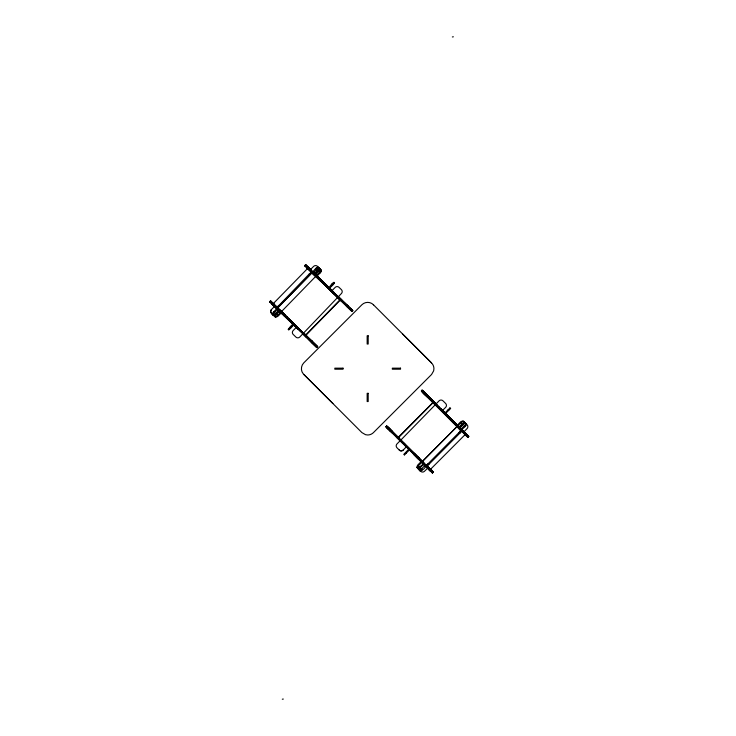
<?xml version="1.0" encoding="UTF-8"?>
<svg xmlns="http://www.w3.org/2000/svg" width="736" height="736" viewBox="0 0 736 736"><rect width="100%" height="100%" fill="white"/><g stroke="black" fill="none" stroke-linecap="round" stroke-linejoin="round"><path stroke-width="1.1" d="M289.469 319.488L277.233 307.234L309.258 273.958L311.724 272.513M279.478 309.939L277.812 308.329L278.944 306.59L311.806 273.12L323.84 284.151L324.548 283.406L314.787 274.077M318.32 267.895C317.437 265.319 312.864 271.74 312.809 272.136M314.079 273.295L314.465 273.654L318.808 268.971L319.12 268.171L317.934 267.048M320.399 269.781C319.35 267.113 315.753 273.626 314.649 273.764L315.358 274.464M304.897 265.586L311.218 271.75L305.017 265.963L305.541 264.62L316.535 275.531C316.738 273.93 322.543 271.418 320.565 269.606M432.336 473.009C430.716 469.577 427.128 466.265 423.485 462.815C423.301 465.603 413.816 470.792 418.526 465.364L457.682 425.831L426.944 396.575M417.275 466.854L417.984 467.562C417.441 471.325 423.182 464.462 423.531 464.14L422.823 463.432M426.494 465.778L428.904 464.352L460.276 432.74L461.049 431.784L460.34 431.084L460.653 430.247L459.071 428.683M461.049 431.784L461.371 430.956M430.634 471.334L423.706 464.37C415.343 469.513 420.937 474.242 425.739 466.477M419.658 468.556L419.318 469.016L420.026 469.715M460.331 431.066L460 431.535L460.708 432.244M288.107 329.406L289.993 327.382L290.637 328.072C285.881 332.874 290.738 325.018 293.204 324.208M329.194 287.758C333.04 280.398 337.934 281.732 329.286 287.85M418.977 469.835L420.265 470.028L425.592 464.867L426.08 465.253L427.69 464.14L459.991 431.526M420.578 467.535L420.09 468.05L420.799 468.758M269.864 301.806L270.535 300.932L278.033 308.32M304.943 265.724L305.615 264.85L309.295 268.428M271.685 303.526L269.937 302.036L270.544 300.95M305.017 265.954L305.734 265.218M271.345 303.453L272.062 302.717L276.285 306.59M306.526 267.462L307.234 266.726M280.342 311.981L281.106 311.291L280.011 310.298L279.294 311.034L278.539 310.454L271.566 303.646L272.283 302.91L271.934 304.005L274.684 306.719M307.547 267.012L306.737 267.656L312.432 273.231L313.14 272.449L314.134 273.36M306.903 267.812L307.574 267.03M306.986 267.895L307.703 267.159M272.762 303.379L271.998 304.088L272.743 303.333L275.779 306.351M272.973 303.609L272.302 304.373L273.571 305.284M307.409 268.309L308.182 267.628L307.804 267.251L307.17 268.097C308.715 270.876 311.135 269.689 308.614 267.987M307.685 268.511L308.402 267.775L310.04 269.302M273.406 303.94L272.909 304.888L273.534 304.069M273.902 304.428L273.01 304.989L274.169 304.676M308.099 268.916L309.148 268.502M274.252 304.557L274.04 304.29A1.371 1.371 0 0 1 274.234 302.634L307.041 269.082A1.371 1.371 0 0 1 308.697 269.284L309.387 268.668M309.755 269.017L309.322 270.038L310.058 269.266M274.786 305.21L274.243 306.121M274.362 306.231L275.071 305.495M281.244 312.91L278.18 316.02A2.742 2.742 0 0 1 274.335 316.094L271.538 313.38A2.742 2.742 0 0 1 271.483 309.506L274.565 306.378L276.524 308.283M316.379 276.764L320.224 272.854A2.742 2.742 0 0 0 320.169 268.98L317.474 266.358A2.742 2.742 0 0 0 313.6 266.414L310.491 269.569L312.469 271.492L311.724 272.228M310.086 270.719L310.794 269.983M275.752 307.584L276.469 306.848L275.834 307.832L277.104 309M310.914 271.75L311.632 271.014M276.506 308.264L277.26 307.492L275.292 305.569M276.515 308.467L277.417 307.915M273.304 315.302L272.108 314.171A2.742 0.469 -45.7 0 1 273.672 311.898L276.773 308.706L278.309 310.141L279.027 309.414L277.941 308.421L274.399 312.598A2.742 0.469 -45.7 0 0 272.835 314.879L273.314 315.312A2.742 0.469 -45.7 0 0 275.568 313.656L278.567 310.325M277.463 309.368L277.812 308.329L282.79 313.094L282.072 313.83M277.224 309.157L277.978 308.448L277.15 307.648L277.858 308.347M318.504 267.738L312.579 273.332L312.23 273.01M311.374 340.409L317.575 346.5L316.986 347.604L277.785 309.663L278.502 308.927L276.957 308.688M278.972 309.359L278.282 310.114M314.106 273.332L313.416 274.096L314.658 275.209L320.298 269.744M280.48 311.935L280.83 312.248L277.73 315.431A2.742 0.469 -45.7 0 1 275.476 317.087L274.27 315.946A2.742 0.469 -45.7 0 1 275.834 313.674L279.56 309.847M279.588 309.893L278.622 310.426L280.83 312.248M315.137 274.261L314.263 274.85M280.278 310.546L276.561 314.373A2.742 0.469 -45.7 0 0 274.997 316.655M280.168 311.825L280.885 311.089M280.296 311.944L281.042 311.236M316.13 275.163L315.422 275.899L315.827 276.267L281.456 311.613L279.027 309.414M278.981 310.886L280.894 312.726L281.612 311.99M282.753 312.993L281.962 313.481M283.369 313.472L283.82 313.858M284.62 314.686L284.298 315.753L283.93 315.404M284.022 315.477L284.998 314.999M347.972 306.13L348.303 306.461L320.142 279.073L319.424 279.8L352.066 311.53L352.618 310.371L338.339 296.516M319.525 279.984L320.169 279.1M284.335 315.873L285.43 315.505M319.654 280.112L320.482 279.404M319.792 280.25L320.51 279.514M319.948 280.388L320.657 279.652M320.105 280.545L320.822 279.809M320.27 280.701L320.988 279.965M320.454 280.876L321.163 280.14M320.638 281.051L321.347 280.315M320.832 281.235L321.54 280.499M286.129 317.391L286.838 316.646M321.025 281.428L321.742 280.692M321.236 281.63L321.945 280.894M321.448 281.833L322.166 281.097M321.669 282.044L322.377 281.308M321.89 282.265L322.607 281.529M322.12 282.486L322.837 281.75M322.35 282.707L323.067 281.971M322.589 282.946L323.306 282.201M322.837 283.176L323.555 282.44M323.086 283.415L323.794 282.679M288.411 319.617L289.128 318.881M323.334 283.654L324.042 282.918M323.582 283.903L324.3 283.167M289 320.197L289.717 319.461M289.11 320.436L289.828 319.7L311.126 341.973L312.055 341.062M324.088 284.39L324.806 283.654M289.266 320.592L289.92 319.792M324.346 284.639L325.064 283.903M324.604 284.896L325.321 284.16M306.286 337.272L307.013 336.499L290.573 321.945L291.576 321.476M291.447 322.57L292.155 321.834M292.063 323.178L292.781 322.442M332.028 284.28L333.914 282.247M293.71 324.788L288.714 330.004M329.654 288.208L334.54 282.882M290.637 328.072L293.811 324.806M328.937 289.101L329.654 288.365M296.507 326.066L295.789 326.802L296.194 327.216L281.676 313.039M298.227 329.314L296.24 327.4L293.149 330.574A2.742 2.742 0 0 0 293.204 334.448L295.918 337.088A2.742 2.742 0 0 0 299.773 337.014L341.44 293.489A2.742 2.742 0 0 0 341.357 289.598L339.029 287.334A2.742 2.742 0 0 0 335.184 287.408L332.056 290.582L334.015 292.496L333.307 293.222M298.2 329.305L298.926 328.56M299.423 330.473L300.141 329.737M299.607 330.657L300.325 329.921M305.514 334.963L304.704 335.607L305.422 334.871M341.256 299.524L340.639 300.352M305.679 336.554C307.97 335.533 303.931 336.968 306.572 335.984M341.375 301.153L342.111 300.435M311.494 340.786L310.684 341.43L311.668 340.694L305.872 335.101M345.681 305.385L346.398 304.649M311.429 340.713L310.868 341.605M346.03 305.348L346.748 304.612M310.951 341.679L311.668 340.943M346.205 305.891L346.923 305.155M312.147 342.93L312.956 342.286M347.254 306.866L348.064 306.222M316.213 346.886L316.977 347.594L317.593 346.518M352.066 311.53L352.673 310.436M316.839 347.64L317.676 346.785L312.607 341.982M316.002 276.662L316.71 275.926M282.56 312.883L285.402 315.486M341.357 299.626L326.287 285.761M400.918 439.972L439.098 400.835A2.742 2.732 0 0 1 442.962 400.826L445.639 403.475A2.742 2.732 0 0 1 445.648 407.339L442.52 410.486L442.98 410.826M340.244 300.122L305.753 335.358L280.434 310.583M404.644 454.747L403.76 454.425L408.728 449.208M450.441 408.636L449.834 408.029M404.368 455.023L409.464 449.889M448.905 418.223L449.696 417.487M454.701 424.046L455.428 423.32M391.212 432.05C383.631 426.328 385.968 423.218 392.04 431.057M426.466 394.321C420.109 387.016 420.587 392.205 426.678 396.345M390.264 431.066L391.101 430.45L390.227 431.029L419.796 460.129M390.402 431.204L390.936 430.284M390.586 431.388L391.285 430.624M426.052 395.683L426.751 394.928M426.88 396.17L427.598 395.444M391.598 432.428L392.316 431.701L392.831 432.207L392.113 432.943M428.196 396.281L427.165 396.704L427.8 395.977L451.343 420.854M427.22 396.584L427.984 395.821L436.788 404.644M427.966 396.051L427.165 396.704M427.404 396.952L428.039 396.134M396.382 437.138L397.228 436.54M448.095 416.171L431.839 401.424C431.922 399.979 433.522 401.534 432.566 400.743M397.146 436.448L396.511 437.267M396.824 437.285L397.532 436.54L391.69 430.707M432.29 401.58L433.007 400.853M396.768 437.524C398.986 435.988 396.63 437.846 397.109 437.782M432.326 401.828L433.099 401.157M432.455 401.957L433.182 401.23M434.102 403.595L432.428 403.365L399.17 436.954A1.371 1.371 0 0 0 399.4 438.61M433.329 402.831L434.056 402.104M433.421 402.923L434.203 402.252M434.636 403.944L435.454 403.31M435.096 404.404L435.822 403.678M400.844 440.045L396.989 443.937A2.742 2.732 0 0 0 396.971 447.773L399.308 450.092A2.742 2.732 0 0 0 403.181 450.082L406.29 446.881L404.377 444.986L405.094 444.268M403.742 442.925L403.015 443.652L397.21 437.874M438.463 407.928L439.18 407.201M439.438 407.45L438.776 408.241M439.843 409.299L440.56 408.535M441.646 410.955L442.373 410.219M443.477 412.767L444.194 412.04L441.775 409.621M444.093 413.384L444.811 412.657L444.194 412.04M408.682 449.402L409.409 448.675M444.305 413.623L450.073 407.79M444.728 414.386L450.68 408.388M445.326 414.607L446.044 413.88M446.55 415.831L447.276 415.095M411.608 452.263L412.657 451.858L411.81 452.456M447.166 416.429L447.893 415.702M411.746 452.401L412.454 451.646M411.838 452.493L412.298 451.49M448.022 416.061L447.276 416.751M447.773 417.036L448.491 416.309M448.371 417.634L449.098 416.898L458.224 425.886M412.97 453.661L413.687 452.925M448.555 417.947L449.227 417.156M448.914 418.388L449.236 417.174M448.785 418.296L449.319 417.257L448.785 418.177M425.242 465.998L413.476 454.158L414.202 453.431M413.724 454.416L414.451 453.689M413.982 454.664L414.699 453.937L413.945 453.183L413.476 454.158M414.23 454.912L414.948 454.186M414.478 455.161L415.196 454.425M450.092 419.465L450.864 418.646M414.718 455.4L415.444 454.673L414.699 453.937M414.957 455.639L415.684 454.912M415.196 455.878L415.914 455.142M450.708 419.943L451.435 419.207M415.426 456.108L416.153 455.382L415.444 454.673M415.656 456.329L416.374 455.602M451.269 420.495L451.987 419.768M415.877 456.559L416.604 455.823M416.088 456.771L416.815 456.044L423.485 462.815M416.3 456.982L417.027 456.256M416.502 457.185L417.229 456.458M416.705 457.387L417.432 456.651M452.355 421.562L453.082 420.836M416.898 457.571L417.616 456.844M417.073 457.755L417.8 457.028M417.248 457.93L417.974 457.203M452.879 422.078L453.597 421.351M417.413 458.105L418.14 457.369M417.579 458.261L418.296 457.534M417.735 458.335C420.44 456.532 416.438 459.982 418.48 457.645M451.554 421.066L453.459 422.979L454.048 421.949M453.22 422.666L454.112 421.857M417.864 458.556L418.821 457.967M417.993 458.684L418.72 457.866M453.661 423.016L454.342 422.234L455.52 424.368M454.609 422.51L453.799 423.154M454.609 422.344L453.882 423.237L454.701 422.602M454.36 423.54L455.087 422.814M454.719 423.899L455.446 423.172M455.796 425.371L456.66 424.516M425.712 466.21L427.653 468.142L424.516 471.252A2.742 2.732 0 0 1 420.642 471.27L417.965 468.62A2.742 2.732 0 0 1 417.974 464.775L421.838 460.892M418.536 465.382L421.673 462.217L423.559 464.186M458.105 426.245L457.764 425.877L460.902 422.722A2.742 0.497 -45.3 0 1 463.174 421.139L464.352 422.344A2.742 0.497 -45.3 0 1 462.769 424.654L459.752 427.68M422.059 462.631L422.39 461.481L457.139 426.512L460.681 430.256M457.691 427.101L458.418 426.374M423.044 463.671L423.927 463.1M461.555 429.686L459.899 427.938L463.036 424.792A2.742 0.497 -45.3 0 1 465.308 423.209L466.486 424.405A2.742 0.497 -45.3 0 1 464.894 426.705L461.647 429.778M421.691 391.359L458.85 428.462L459.586 429.106L460.313 428.38L460.764 428.858L460.046 429.585L461.435 429.594L460.708 430.321L465.768 435.326L466.55 434.626M459.568 429.088L460.276 428.343M460.359 429.925L464.186 426.006A2.742 0.497 -45.3 0 0 465.768 423.697L465.299 423.2M425.012 465.759L425.969 465.262M461.279 429.41L460.469 430.072L454.342 423.881M426.503 467.268L427.23 466.541M461.987 431.554L462.778 430.762M427.34 467.884L428.067 467.148M422.841 461.858L398.25 437.313L433.062 402.399L456.624 425.923L460.432 422.013A2.742 2.732 0 0 1 464.306 422.004L467.047 424.727A2.742 2.732 0 0 1 467.066 428.6L463.993 431.738L462.052 429.815M464.204 432.17L463.726 433.136L464.14 432.106M429.3 469.945L428.067 468.657L428.803 467.884L430.928 470.203M463.551 432.961L464.269 432.234M428.067 468.657L428.858 467.986M428.959 469.614L429.686 468.878L430.496 469.688L429.704 470.35L428.794 469.366L429.456 468.584L428.72 467.857M464.333 433.808L465.051 433.081M465.161 433.191L464.444 433.918L464.766 434.249L465.189 433.219L464.517 434.001L465.235 434.709M464.591 434.074L465.318 433.348M465.152 434.626L465.805 433.826L465.17 434.645M429.925 470.635L430.983 470.23L430.192 470.893M461.086 429.198L466.486 434.599L465.465 435.004L466.182 434.277L468.749 436.384L464.14 431.738M466.44 434.525L465.456 434.994M430.293 470.994L431.02 470.267M430.477 471.178L431.112 470.359M430.551 471.252L431.241 470.488M430.845 471.564L431.572 470.838L426.944 465.962L433.127 472.227M463.698 431.36L468.749 436.384C468.243 438.601 465.474 435.694 467.13 435.224M430.109 468.869C431.894 469.54 434.59 474.168 431.839 472.07M467.811 437.304L468.528 436.577M433.283 472.089L432.428 472.935L428.37 468.952M431.13 468.685L464.26 435.473A1.371 1.371 0 0 0 464.471 433.817L464.26 433.541M422.17 390.108L460.727 428.812M391.938 431.314L386.648 425.767M385.811 426.622L392.555 433.007M444.894 412.924L445.354 413.292M453.919 421.903L453.56 422.998M277.196 309.129L277.978 308.448L276.699 307.243M461.435 429.594L460.561 430.137L461.058 430.67M304.732 334.199L306.388 334.392L339.305 300.472A1.371 1.371 0 0 0 339.057 298.825M452.355 36.956L453.367 36.8M282.302 699.2L283.323 699.053M318.486 267.729L319.13 268.18M271.483 309.506L271.501 309.516A2.742 2.742 0 0 0 271.556 313.389L271.556 313.389M311.954 341.311L289.266 320.721L289.754 319.718M320.151 268.962L320.169 268.98A2.742 2.742 0 0 1 320.197 272.835L320.224 272.854M305.541 264.61L310.988 269.845M304.824 265.356L308.044 268.419M352.783 310.794L347.696 305.909M464.931 433.2L466.182 434.277M273.084 303.692L272.348 302.965M311.208 272.035L311.696 272.486M312.036 272.835L315.477 275.954M457.764 425.877L459.043 427.036L458.178 426.126M285.071 315.873L284.703 315.514L291.309 321.945M271.566 303.646L274.638 306.434M277.831 309.709L278.668 310.472M274.27 315.946L275.476 317.087M272.108 314.171L272.587 314.603A2.742 0.469 -45.7 0 0 272.743 314.622M433.062 472.282L431.572 470.838M308.402 269.21L307.62 268.456M274.694 305.118L273.884 305.762M422.804 461.914L426.116 465.437M304.906 265.604L311.484 271.805M322.175 281.879L323.822 283.434M344.42 302.855L352.756 310.712L350.649 308.66M280.894 312.726L288.751 320.224M305.817 336.683L306.47 335.883M351.661 311.153L346.978 306.645M341.09 300.573L340.234 299.754M279.928 310.224L279.165 309.525L317.676 346.794M305.863 336.518L303.931 334.668M312.174 342.948L316.388 347.052M341.228 300.711L343.326 302.717M303.03 333.794L303.49 334.236M311.889 342.718L316.011 346.693M422.611 461.978L385.83 426.586L387.918 428.656M426.687 465.897L433.2 472.162M418.057 458.657L418.554 459.071L419.18 458.252M343.556 302.938L344.025 303.398M274.031 304.115L270.508 300.739L269.937 302.036M273.314 304.851L269.753 301.447L274.85 306.406M308.467 339.02L312.046 342.488M332.203 290.582L316.839 275.577M341.982 300.306L340.998 300.785L341.403 301.171M344.264 303.637L344.761 304.115M345.009 304.354L345.524 304.851M296.406 327.391L294.556 325.597M293.379 324.548L293.839 325.1M331.991 284.179L332.635 284.878M319.691 278.548L320.068 278.916L316.011 274.97M305.624 264.868L309.341 268.566M316.029 276.423L324.576 284.74M326.168 286.286L352.038 311.448M304.934 265.705L310.482 271.023L309.746 270.314M270.627 301.236L277.776 308.182M302.57 333.417L316.958 347.521M269.827 301.686L277.224 308.872M424.092 464.775L424.81 464.048L423.54 462.696M319.847 268.916L321.218 270.204M317.777 267.03L319.148 268.318M319.571 269.036L321.108 270.471M317.501 267.15L319.038 268.594M318.09 268.272L318.808 268.971M319.203 269.284L319.912 269.974M317.124 267.398L317.842 268.097M316.673 267.757L317.391 268.456M317.75 268.732L318.467 269.431M318.752 269.634L319.461 270.333M317.326 269.238L318.035 269.928M318.256 270.084L318.973 270.774M316.176 268.198L316.894 268.898M318.918 271.639L319.626 272.329M315.68 268.695L316.388 269.394M316.839 269.753L317.556 270.452M317.75 270.581L318.467 271.271M315.818 274.832L316.526 275.522M306.802 267.711L307.519 268.41M311.356 272.292L312.073 272.992M311.08 272.412L311.797 273.111M310.712 272.66L311.42 273.36M310.261 273.019L310.969 273.718M309.764 273.461L310.472 274.16M309.258 273.958L309.966 274.657L279.432 306.084L278.714 305.376M278.226 305.891L278.944 306.59M277.803 306.397L278.521 307.096M277.463 306.857L278.18 307.547M277.233 307.234L277.95 307.924M274.427 304.86L275.163 305.569M277.122 307.501L277.84 308.2M280.729 310.914L281.446 311.604M290.821 321.972L284.041 315.339M312.101 342.544L316.876 347.254M277.003 314.732L277.73 315.431L275.834 313.674M273.672 311.898L274.39 312.588M274.841 312.956L275.558 313.646M348.698 307.952L349.361 308.596M309.755 270.324L312.101 272.614M316.167 276.589L340.216 300.104M459.871 427.874L457.856 425.785M420.219 460.543L421.388 461.684M282.642 313.968L283.553 314.87M350.244 309.46L350.741 309.957M466.486 434.599L463.827 431.968M282.118 312.018L285.255 315.1L284.455 316.084M272.062 302.717L270.646 301.3M418.407 458.767L415.794 456.182M334.356 294.253L335.386 293.82L335.046 293.48M440.579 408.563L442.52 410.486M422.032 390.227L427.404 395.618M415.233 455.63L409.851 450.303M418.342 458.859L421.461 461.96M350.962 310.169L351.955 311.172M463.174 421.139L464.352 422.344M448.132 409.74L448.776 410.311M462.769 424.654L460.902 422.722M464.186 426.006L464.894 426.705M426.898 394.744L428.269 396.106M422.041 390.126L458.445 426.144M462.153 429.999L468.666 436.457M461.592 429.52L468.62 436.494M453.56 422.262L453.919 422.63L447.387 416.144L447.755 416.512M427.542 396.833L421.268 390.899L456.596 425.932M454.82 423.927L457.599 426.678M461.205 430.588L467.894 437.221L461.932 431.232L463.238 432.52M465.4 434.93L466.192 435.73L466.918 435.004L463.892 431.793M460.69 430.422L461.398 431.121M460.58 430.698L461.288 431.397M459.568 432.041L460.276 432.74M459.08 432.556L459.788 433.256M428.196 463.643L428.904 464.352M427.69 464.14L428.398 464.839M427.193 464.572L427.892 465.272M426.733 464.913L427.441 465.612M397.532 436.54L398.636 437.653M426.356 465.152L427.064 465.851M386.547 425.859L422.915 461.96M426.08 465.253L426.788 465.952M430.588 469.844L431.296 470.543M428.83 469.283L432.474 472.889M386.188 427.018L387.881 428.692M405.674 452.484L406.318 453.063M419.686 466.596L420.394 467.296M421.728 468.758L422.436 469.458M418.048 465.897L418.756 466.596M419.18 467.084L419.879 467.783M421.222 469.246L421.921 469.945M417.616 466.394L418.324 467.102M418.674 467.516L419.382 468.216M420.716 469.678L421.424 470.378M418.223 467.866L418.931 468.565M420.265 470.028L420.974 470.727M417.036 467.24L417.744 467.94M417.846 468.096L418.554 468.795M416.926 467.526L418.278 468.906M420.32 471.068L419.078 469.402L420.164 471.04M426.641 394.864L422.952 391.166M459.604 427.607L458.546 428.012L459.393 428.895M462.438 430.588L457.682 425.831M427.257 396.548L432.989 402.288M463.818 433.228L464.14 433.559L464.545 432.501M393.3 433.752L392.803 433.256M406.787 447.258L408.618 449.08M402.472 333.886L431.526 362.931A8.206 8.206 0 0 1 433.927 368.736L433.651 370.852L431.572 374.477L373.474 432.575A8.206 8.206 0 0 1 367.678 434.985L365.553 434.7L361.882 432.575L303.83 374.431M464.839 433.89L468.013 437.101M459.522 429.125L460.58 430.155M426.779 465.787L428.646 467.719M393.539 433.992L394.018 434.47M394.248 434.7L395.526 435.97M332.884 403.475L303.37 373.971C300.555 370.898 300.849 365.783 303.775 362.876L361.873 304.778A8.216 8.216 0 0 1 371.79 303.471L373.557 304.86M373.4 304.713L431.526 362.931M430.358 470.571L430.928 471.141M400.108 440.588L395.71 436.163M431.646 471.868L431.186 471.408M458.629 428.094L457.562 426.963L458.27 426.218L457.507 426.908M458.316 427.763L462.052 423.936A2.742 0.497 -45.3 0 0 463.634 421.636M462.696 430.836L461.509 429.594M466.486 424.405L466.017 423.908A2.742 0.497 -45.3 0 0 465.584 423.991M462.245 431.6L466.403 435.951M461.306 430.882L461.812 431.416M431.416 468.473L431.103 468.648A1.371 1.371 0 0 1 429.447 468.436L429.465 468.464M403.172 450.082L403.153 450.046A2.742 2.732 0 0 1 399.28 450.064L399.308 450.092M275.549 316.029A2.742 0.469 -45.7 0 1 274.749 316.379M463.459 421.93A2.742 0.497 -45.3 0 1 463.892 421.857M465.594 433.624L464.858 434.341L465.676 433.706M368.193 335.818L367.163 335.818L367.163 344.034L368.193 344.034L368.193 335.818M343.031 368.166L334.816 368.166L334.816 369.196L343.031 369.196L343.031 368.166M400.54 368.166L392.325 368.166L392.325 369.196L400.54 369.196L400.54 368.166M368.193 393.328L367.163 393.328L367.163 401.543L368.193 401.543L368.193 393.328"/></g></svg>
